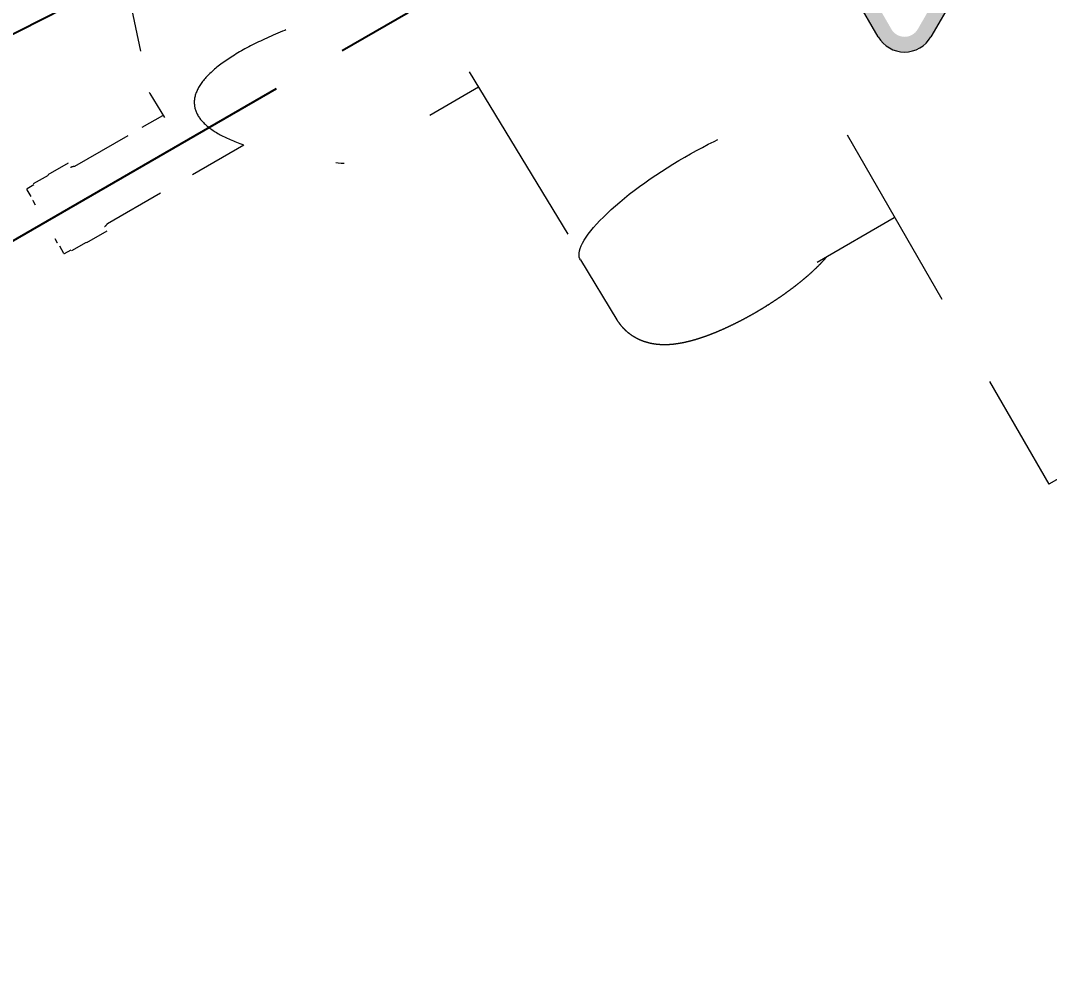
# Model space of a CAD drawing. Header units: inches. Extents: x -347369 to -260369, y 119522 to 149869.
# Drawn here: x -287236 to -286221, y 137116 to 138054 of the extents above; entities that cross this region are included whole.
import ezdxf

# ---------------------------------------------------------------- set-up
doc = ezdxf.new("R2010")
doc.units = ezdxf.units.IN
doc.header["$LTSCALE"] = 300
doc.linetypes.add('CENTRO', pattern=[2, 1.25, -0.25, 0.25, -0.25])
doc.linetypes.add('NASCOSTA', pattern=[0.375, 0.25, -0.125])
for name, color, linetype in [('ASSI', 254, 'CENTRO'), ('MACCHINA', 40, 'Continuous'), ('QUOTE', 7, 'Continuous'), ('RULLIERE', 3, 'Continuous')]:
    doc.layers.add(name, color=color, linetype=linetype)
doc.styles.get("Standard").update_dxf_attribs({"font": 'romans.shx'})
doc.dimstyles.new('sc1a100', dxfattribs={"dimscale": 100, "dimtxt": 3, "dimasz": 3, "dimexe": 0, "dimexo": 0, "dimgap": 1, "dimtad": 1, "dimzin": 12, "dimdsep": 46, "dimtxsty": 'Standard', "dimblk": 'CLOSEDBLANK', "dimcen": 1, "dimclrd": 253, "dimclre": 253, "dimclrt": 2, "dimadec": 0, "dimazin": 3, "dimtfac": 1, "dimtmove": 0, "dimatfit": 1, "dimldrblk": 'CLOSEDBLANK', "dimfxl": 1, "dimtolj": 1, "dimtzin": 0, "dimarcsym": 0})

# ---------------------------------------------------------------- blocks, each defined once
blk = doc.blocks.new('_ClosedBlank')
at = {"color": 0, "linetype": 'ByBlock', "lineweight": -2}
for p, q in [((-1, 0.1666666666666667), (0, 0)), ((-1, 0.1666666666666667), (-1, -0.1666666666666667)), ((0, 0), (-1, -0.1666666666666667))]:
    blk.add_line(p, q, dxfattribs=at)
blk = doc.blocks.new('*D27')
at = {"layer": 'Defpoints', "color": 0, "transparency": 16777216}
for p in [(-285230.1662940595, 140399.6558577591), (-284017.7307287613, 139699.655857759), (-287395.2298035208, 137749.6558577589), (-287103.2006463452, 136767.4604393702), (-285230.1662940595, 136499.655857759)]:
    blk.add_point(p, dxfattribs=at)
at = {"layer": 'QUOTE', "color": 253, "lineweight": -2, "transparency": 16777216}
for p, q in [((-287395.2298035208, 137749.6558577589), (-287753.6986503091, 137542.6937725696)), ((-285230.1662940595, 136499.655857759), (-285230.1662940595, 136085.7316873802))]:
    blk.add_line(p, q, dxfattribs=at)
blk.add_arc((-285230.1662940595, 138999.655857759), 2913.924170378776, 215.9014350610591, 264.098564938941, dxfattribs=at)
at = {"layer": 'QUOTE', "color": 253, "lineweight": -2, "transparency": 16777216, "xscale": 300, "yscale": 300, "zscale": 300}
for p, rotation in [((-287753.6986503091, 137542.6937725696), 122.9507175305296), ((-285230.1662940595, 136085.7316873802), 357.0492824694705)]:
    blk.add_blockref('_ClosedBlank', p, dxfattribs=dict(at, rotation=rotation))
at = {"layer": 'QUOTE', "color": 2, "transparency": 16777216, "insert": (-286562.128379249, 136692.6298524556), "char_height": 300, "attachment_point": 5, "rotation": 330.00000000000006}
blk.add_mtext('\\A1;60°', dxfattribs=at)
blk = doc.blocks.new('A$Cda148bbc')
at = {"layer": 'MACCHINA', "lineweight": 0}
h = blk.add_hatch(color=5, dxfattribs=at)
edge = h.paths.add_edge_path(flags=0)
edge.add_line((163.4999999999454, -1470.000000000029), (163.4999999999445, -1485.000000000028))
edge.add_line((163.4999999999445, -1485.000000000028), (166.8936184653321, -1485.000000000028))
edge.add_line((166.8936184653317, -1485.000000000028), (166.8936184653317, -1482.000000000028))
edge.add_line((166.8936184653317, -1482.000000000028), (210.1063815345497, -1482.00000000003))
edge.add_line((210.1063815345497, -1482.00000000003), (210.1063815345497, -1485.00000000003))
edge.add_line((210.1063815345497, -1485.00000000003), (252.8794179049951, -1485.000000000032))
edge.add_arc((252.8794179049964, -1455.000000000032), 30.00000000000018, 269.9999999999986, 389.9999999999978)
edge.add_line((278.8601800185302, -1440.000000000033), (170.8601800185397, -1252.938512782589))
edge.add_line((170.8601800185397, -1252.938512782589), (157.8697989617731, -1260.438512782588))
edge.add_line((157.8697989617731, -1260.438512782588), (265.869798961764, -1447.500000000033))
edge.add_arc((252.8794179049964, -1455.000000000032), 15.00000000000046, -90.00000000000341, 29.999999999994316, ccw=False)
edge.add_line((252.8794179049955, -1470.000000000032), (163.4999999999454, -1470.000000000029))
at = {"layer": 'ASSI'}
blk.add_line((0, -2400.000000000029), (0, 1399.999999999971), dxfattribs=at)
at = {"layer": 'MACCHINA', "color": 8, "linetype": 'NASCOSTA', "lineweight": 5, "ltscale": 2.5}
for p, q in [((719.2973088064828, -560.0000000000655), (719.2973088064573, -1560.000000000058)), ((321.0999999999149, -1560.000000000047), (719.2973088064573, -1560.000000000058)), ((415.49999999992, -1560.600000000049), (415.4999999999163, -1648.600000000049)), ((80.81487695054966, -1852.053090123685), (289.7361314505033, -1847.174087116604)), ((296.4920256896366, -1849.658265254839), (365.5557222693024, -1848.045399277751)), ((98.55187570561975, -1851.638872477568), (98.55187570561611, -1907.25100698242)), ((-277.367885624386, -2064.699741463821), (-59.60271745604041, -2135.532143696797)), ((31.99999999989086, -2139.152694429664), (31.9999999998945, -2080.640092358983)), ((-58.36544545448851, -2135.713087845787), (-30.35359649210659, -2135.058918428505)), ((-33.00000000010914, -2135.822906837126), (-33.00000000010914, -2159.343970574828)), ((-33.00000000010914, -2175.499852967645), (-33.00000000011278, -2236.000000000029)), ((31.99999999988722, -2236.000000000033), (31.99999999989086, -2175.499852967649)), ((-39.00000000011278, -2240.000000000029), (-39.00000000011278, -2263.000000000029)), ((37.99999999988722, -2263.000000000033), (37.99999999988722, -2240.000000000033)), ((-38.50000000011278, -2263.000000000029), (-38.50000000011642, -2280.000000000029)), ((37.49999999988358, -2280.000000000033), (37.49999999988722, -2263.000000000033)), ((-37.42666352821834, -2280.000000000029), (-37.42666352821834, -2287.600000000028)), ((36.42666352799279, -2287.600000000031), (36.42666352799279, -2280.000000000033)), ((-36.36940115917241, -2288.000000000029), (-37.02666352822052, -2288.000000000029)), ((-28.87386360749224, -2288.000000000029), (-36.36940115917241, -2288.000000000029)), ((-24.50000000011642, -2288.000000000029), (-24.50000000011642, -2288.500000000029)), ((-24.50000000011642, -2288.500000000029), (-19.74324324335612, -2288.500000000029)), ((18.74324324313056, -2288.500000000033), (23.49999999988358, -2288.500000000033)), ((23.49999999988358, -2288.500000000033), (23.49999999988358, -2288.000000000033)), ((36.02666352799133, -2288.000000000033), (27.87386360725941, -2288.000000000033))]:
    blk.add_line(p, q, dxfattribs=at)
at = {"layer": 'MACCHINA', "color": 5, "lineweight": 0}
for p, q in [((170.8601800185354, -1252.938512782592), (278.8601800185245, -1440.000000000036)), ((252.8794179049912, -1485.000000000036), (210.1063815345444, -1485.000000000033))]:
    blk.add_line(p, q, dxfattribs=at)
at = {"layer": 'MACCHINA', "color": 8, "linetype": 'NASCOSTA', "lineweight": 5, "ltscale": 2.5, "flags": 128}
for points in [[(296.4920256896366, -1849.658265254839), (295.2276446912292, -1849.594794529155), (293.480269744934, -1849.202543751573), (291.7328947986425, -1848.458058419441), (289.9903092856184, -1847.363379115312), (288.2572895116282, -1845.921506279072), (286.5385855634158, -1844.136391983931), (284.8389082890317, -1842.012929104101), (283.1629163857433, -1839.556937903733), (281.5152036308646, -1836.775150083988), (279.9002862905254, -1833.675190331927), (278.322590740896, -1830.265555421749), (276.786441335822, -1826.555590925745), (275.2960485540461, -1822.555465598722), (273.8554974585822, -1818.276143506158), (272.4687364998535, -1813.729353972452), (271.1395666932585, -1808.927559431675), (269.8716312008401, -1803.883921268894), (268.6684053456593, -1798.612263745737), (267.533187086141, -1793.127036109043), (266.4690879766349, -1787.443272986493), (265.4790246388293, -1781.576553177732), (264.5657107675179, -1775.542956953963), (263.7316496925378, -1769.359021983048), (262.9791275173193, -1763.041698000899), (262.3102068528387, -1756.60830035344), (261.7267211641411, -1750.076462536446), (261.2302697449413, -1743.464087863351), (260.8222133340678, -1736.78930039351), (260.5036703857877, -1730.070395255418), (260.2755140041736, -1723.325788501035), (260.1383695500117, -1716.573966628668), (260.0926129267173, -1709.833435912748), (260.1383695500117, -1703.122671679441), (260.2755140041772, -1696.460067667052), (260.5036703857913, -1689.86388561007), (260.8222133340714, -1683.352205185012), (261.2302697449413, -1676.942874455304), (261.7267211641447, -1670.653460950973), (262.3102068528424, -1664.501203517259), (262.9791275173266, -1658.502965064148), (263.7316496925414, -1652.675186346311), (264.5657107675252, -1647.033840900127), (265.4790246388366, -1641.59439126134), (265.9845674671778, -1638.850000000042)], [(-59.60271745604041, -2135.532143696797), (-59.11921657646599, -2135.654124489982), (-58.36544545448851, -2135.713087845787)]]:
    blk.add_lwpolyline(points, dxfattribs=at)
at = {"layer": 'MACCHINA', "color": 5, "lineweight": 0}
blk.add_arc((252.8794179049912, -1455.000000000036), 30.00000000000021, 270, 29.99999999995893, dxfattribs=at)
at = {"layer": 'MACCHINA', "color": 8, "linetype": 'NASCOSTA', "lineweight": 5, "ltscale": 2.5}
for centre, radius, start, end in [((-26.07179676983651, -2240.000000000029), 8, 150.0000000000418, 180), ((25.07179676961096, -2240.000000000033), 8.000000000000036, 0, 29.99999999995821), ((-37.02666352822052, -2287.600000000028), 0.4000000000000909, 180, 270), ((36.02666352799133, -2287.600000000031), 0.4000000000000909, 270, 0)]:
    blk.add_arc(centre, radius, start, end, dxfattribs=at)
blk.add_ellipse((127.5200851641348, -1749.474014935058), major_axis=(153.7111126240794, 353.8976617440331), ratio=0.2475919336212715, start_param=1.594453460736924, end_param=4.02308031335603, dxfattribs=at)
for points, knots in [([(427.6999392603611, -1717.558954028671), (427.6446391638092, -1715.561877054937), (427.5669204264377, -1712.755185737627), (427.3888545281079, -1708.616460103141), (427.2088312467495, -1705.088996095608), (426.9477220804692, -1700.901097068825), (426.6235605075708, -1696.529059961762), (426.228525825929, -1691.983942551818), (425.7617588473368, -1687.33705482215), (425.221621147437, -1682.630963530679), (424.6067544415819, -1677.898758987736), (423.9156056786378, -1673.165287919997), (423.1462056088021, -1668.449213581272), (422.2958216070838, -1663.764133258672), (421.3607056755354, -1659.118995609097), (420.335072809652, -1654.518889517927), (419.2123631681061, -1649.96278721371), (417.9768425504844, -1645.452073662331), (416.7494702662989, -1641.352454884222), (415.8773807629404, -1638.817092788369), (415.4999999999163, -1637.719961268514)], [0, 0, 0, 0, 0.0676961222500734, 0.0951401077842529, 0.1406681671534136, 0.1878773554154893, 0.2384824551822584, 0.2912647874350009, 0.3457620511668729, 0.4016205361334199, 0.4586126570760892, 0.5165956413373495, 0.5754917449976223, 0.6352764290466898, 0.6959727403427226, 0.7576501967024992, 0.8204268741735943, 0.8844725902102062, 0.950007628932123, 1, 1, 1, 1]), ([(365.5540598851767, -1848.038874058664), (365.6110361993487, -1848.039719973014), (366.9756519848379, -1848.059980112524), (369.6514757584446, -1847.807372597519), (373.5487246933189, -1847.255934970748), (377.3968672192423, -1846.353882138785), (381.1711280149248, -1845.152555108958), (384.8487504210498, -1843.646605980746), (388.4087926386273, -1841.84853103205), (391.8330545351782, -1839.767714134978), (395.1071191481242, -1837.41469057908), (398.2217132297374, -1834.797462509054), (401.1742044510647, -1831.91837721839), (403.9699901175081, -1828.76869863196), (406.6234240644626, -1825.321137148014), (409.1577818776423, -1821.519844419003), (411.4975410868683, -1817.452476567716), (413.6663492252446, -1813.093688194414), (415.647508888811, -1808.49565240855), (417.4499030704319, -1803.651694297583), (419.0423321841881, -1798.711323389409), (420.4287062379626, -1793.774678335183), (421.6411964007712, -1788.838579944841), (422.7070918696627, -1783.884729321082), (423.6459206837317, -1778.898699612935), (424.4714963435836, -1773.871091357527), (425.1935954459877, -1768.797374485221), (425.8191689390369, -1763.677604158111), (426.3531953169149, -1758.516459079096), (426.7992821750668, -1753.324058156297), (427.1601047365439, -1748.118592036171), (427.4377242853006, -1742.933968009187), (427.633908917931, -1737.845269014666), (427.7519671284099, -1733.01032599602), (427.8009685009165, -1728.801973914302), (427.805068777132, -1725.022081603634), (427.7782185504184, -1721.406768491866), (427.7267013488818, -1718.874443108958), (427.6999392603611, -1717.558954028671)], [0, 0, 0, 0, 0.001016761734486064, 0.02435203352775144, 0.04778576671695802, 0.07135336326377952, 0.095101908557004, 0.1190871375480608, 0.1433766559011572, 0.1680549565196184, 0.1932312937164437, 0.2190518776443378, 0.2457181676638205, 0.2735132303034369, 0.3028383305184417, 0.3342618840698992, 0.3685781920864997, 0.4023445522638801, 0.4387370651639856, 0.4763459548337823, 0.5128649673490219, 0.5480735904237356, 0.5821629445999472, 0.6153279149722857, 0.6477351266531608, 0.6795185989705432, 0.7107821244720063, 0.7416023381153101, 0.7720301874147544, 0.802088645066157, 0.8317626198532557, 0.8609700096219925, 0.8894767099945312, 0.916593896312172, 0.9408961629324823, 0.9586414220553519, 0.9785150999829786, 1, 1, 1, 1])]:
    blk.add_open_spline(points, degree=3, knots=knots, dxfattribs=at)
blk = doc.blocks.new('72810824170')
at = {"layer": 'RULLIERE'}
blk.add_line((-2099.999999999993, -1002.620359595541), (-1299.999999999993, -595), dxfattribs=at)

msp = doc.modelspace()

# ---------------------------------------------------------------- block references
at = {"rotation": 299.9999999999999}
msp.add_blockref('A$Cda148bbc', (-285230.1662940595, 138999.655857759), dxfattribs=at)
msp.add_blockref('72810824170', (-285230.1662940595, 138999.655857759))

# ---------------------------------------------------------------- dimensions: what is measured, and where the dimension line sits
at = {"layer": 'QUOTE'}
dim = msp.add_angular_dim_2l(base=(-287103.2006463452, 136767.4604393702), line1=((-285230.1662940595, 136499.655857759), (-285230.1662940595, 140399.6558577591)), line2=((-287395.2298035208, 137749.6558577589), (-284017.7307287613, 139699.655857759)), dimstyle='sc1a100', dxfattribs=at)
dim.commit()
dim.dimension.update_dxf_attribs({"geometry": '*D27', "text_midpoint": (-286562.128379249, 136692.6298524555)})

doc.saveas('drawing.dxf')
